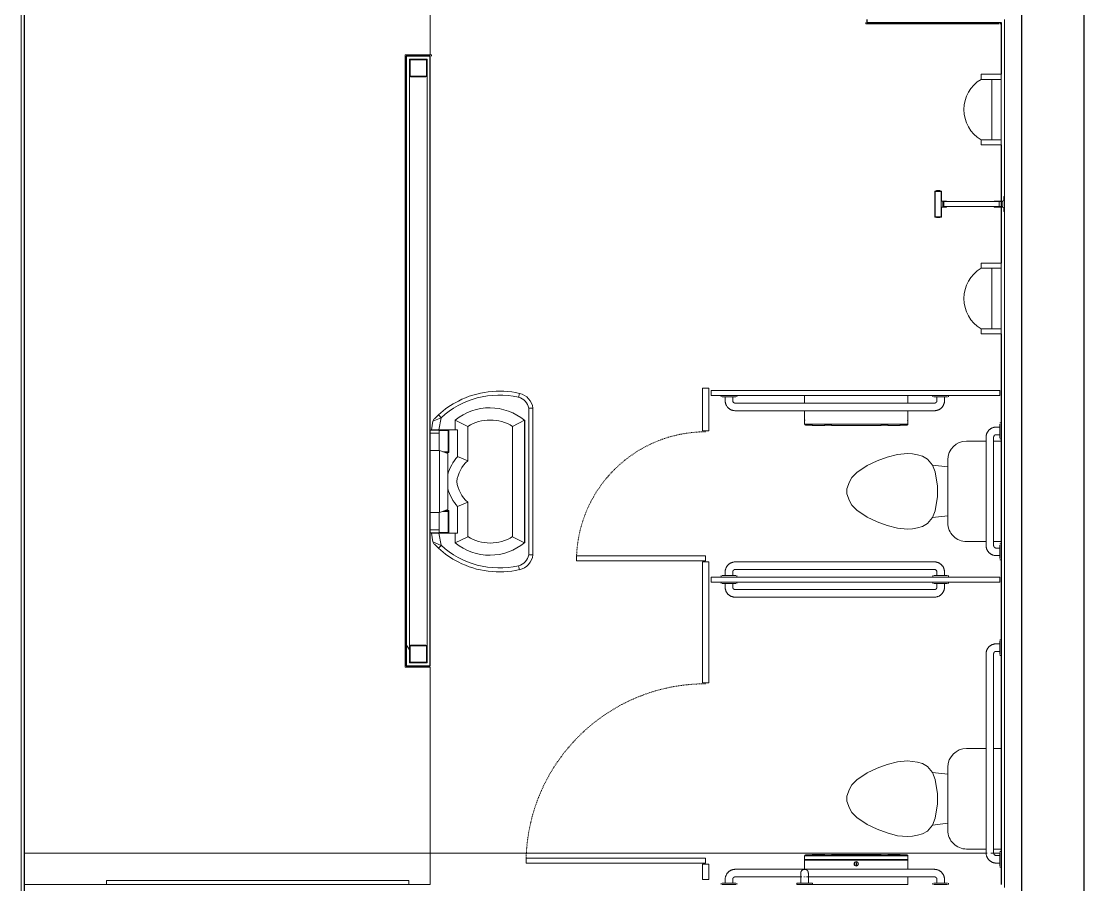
# Model space of a CAD drawing. Header units: inches. Extents: x 20008 to 27263, y -26025 to -19005.
# Drawn here: x 25307.1 to 25517.9, y -22691.4 to -22520 of the extents above; entities that cross this region are included whole.
import ezdxf

# ---------------------------------------------------------------- set-up
doc = ezdxf.new("R2010")
doc.units = ezdxf.units.IN
doc.header["$MEASUREMENT"] = 0
doc.linetypes.add('Dash', pattern=[0.25, 0.125, -0.125])
doc.linetypes.add('Dash_2_', pattern=[0.25, 0.125, -0.125])
for name, color, linetype, lineweight in [('A-FLOR', 192, 'Continuous', 9), ('A-WALL', 113, 'Continuous', 9), ('A-WALL-PATT', 111, 'Continuous', 25), ('I-WALL', 2, 'Continuous', 9), ('P-SANR-FIXT', 6, 'Continuous', 9), ('Q-SPCQ', 91, 'Continuous', 9), ('Q-SPCQ-HDLN', 91, 'Dash', 9), ('S-COLS', 52, 'Continuous', 9)]:
    doc.layers.add(name, color=color, linetype=linetype, lineweight=lineweight)

# ---------------------------------------------------------------- blocks, each defined once
blk = doc.blocks.new('Toilet-Domestic-3D - Toilet-Domestic-3D-11065-Site Plan - Phase 1')
at = {"layer": 'P-SANR-FIXT', "color": 7}
for p, q in [((-3.74, 10), (-2.74, 11)), ((-2.74, 11), (-1.87, 11.5)), ((-1.87, 11.5), (-0.5, 12)), ((-0.5, 12), (0.5, 12)), ((0.5, 12), (1.87, 11.5)), ((1.87, 11.5), (2.74, 11)), ((2.74, 11), (3.74, 10)), ((-5.13, 8), (-3.74, 10)), ((3.74, 10), (5.13, 8)), ((-6.06, 6), (-5.13, 8)), ((5.13, 8), (6.06, 6)), ((-6.79, 4), (-6.06, 6)), ((6.06, 6), (6.79, 4)), ((-7.33, 1.99), (-6.79, 4)), ((6.79, 4), (7.33, 1.99)), ((-7.5, 0), (-7.33, 1.99)), ((7.33, 1.99), (7.5, 0)), ((-7.41, -1), (-7.5, 0)), ((-7.24, -2), (-7.41, -1)), ((-6.97, -3), (-7.24, -2)), ((7.24, -2), (6.97, -3)), ((7.41, -1), (7.24, -2)), ((7.5, 0), (7.41, -1)), ((-6.4, -4), (-6.97, -3)), ((-5.21, -5), (-6.4, -4)), ((6.4, -4), (5.21, -5)), ((6.97, -3), (6.4, -4)), ((-3.84, -5.5), (-5.21, -5)), ((-4.86, -8.02), (-5.21, -5)), ((-1, -6), (-3.84, -5.5)), ((1, -6), (-1, -6)), ((3.84, -5.5), (1, -6)), ((5.21, -5), (3.84, -5.5)), ((4.86, -8.02), (5.21, -5)), ((6.25, -8.02), (-6.25, -8.02)), ((-9.98, -11.75), (-9.98, -15.6)), ((9.98, -15.63), (9.98, -11.75)), ((-9.98, -17.1), (-9.98, -18.6)), ((9.98, -18.6), (9.98, -17.08))]:
    blk.add_line(p, q, dxfattribs=at)
for centre, start, end in [((-6.25, -11.75), 90, 180), ((6.25, -11.75), 0, 90)]:
    blk.add_arc(centre, 3.73, start, end, dxfattribs=at)
blk = doc.blocks.new('Toilet-Domestic-3D - Toilet-Domestic-3D-V39-Site Plan - Phase 1')
at = {"layer": 'P-SANR-FIXT', "color": 7}
for p, q in [((-3.74, 10), (-2.74, 11)), ((-2.74, 11), (-1.87, 11.5)), ((-1.87, 11.5), (-0.5, 12)), ((-0.5, 12), (0.5, 12)), ((0.5, 12), (1.87, 11.5)), ((1.87, 11.5), (2.74, 11)), ((2.74, 11), (3.74, 10)), ((-5.13, 8), (-3.74, 10)), ((3.74, 10), (5.13, 8)), ((-6.06, 6), (-5.13, 8)), ((5.13, 8), (6.06, 6)), ((-6.79, 4), (-6.06, 6)), ((6.06, 6), (6.79, 4)), ((-7.33, 1.99), (-6.79, 4)), ((6.79, 4), (7.33, 1.99)), ((-7.5, 0), (-7.33, 1.99)), ((7.33, 1.99), (7.5, 0)), ((-7.41, -1), (-7.5, 0)), ((-7.24, -2), (-7.41, -1)), ((-6.97, -3), (-7.24, -2)), ((7.24, -2), (6.97, -3)), ((7.41, -1), (7.24, -2)), ((7.5, 0), (7.41, -1)), ((-6.4, -4), (-6.97, -3)), ((-5.21, -5), (-6.4, -4)), ((6.4, -4), (5.21, -5)), ((6.97, -3), (6.4, -4)), ((-3.84, -5.5), (-5.21, -5)), ((-4.86, -8.02), (-5.21, -5)), ((-1, -6), (-3.84, -5.5)), ((1, -6), (-1, -6)), ((3.84, -5.5), (1, -6)), ((5.21, -5), (3.84, -5.5)), ((4.86, -8.02), (5.21, -5)), ((6.25, -8.02), (-6.25, -8.02)), ((-9.98, -11.75), (-9.98, -15.6)), ((9.98, -15.6), (9.98, -11.75)), ((-9.98, -17.1), (-9.98, -18.6)), ((9.98, -18.6), (9.98, -17.1))]:
    blk.add_line(p, q, dxfattribs=at)
for centre, start, end in [((-6.25, -11.75), 90, 180), ((6.25, -11.75), 0, 90)]:
    blk.add_arc(centre, 3.73, start, end, dxfattribs=at)
blk = doc.blocks.new('Urinal-Wall-3D - Urinal-Wall-3D-23375-Site Plan - Phase 1')
at = {"layer": 'P-SANR-FIXT', "color": 7}
for p, q in [((-11.29, 2.06), (-11.29, 6.06)), ((-11.29, 6.06), (-10.29, 6.06)), ((-10.29, 6.06), (-10.29, 2.06)), ((2.73, 6.06), (1.71, 6.06)), ((1.71, 6.06), (1.71, 2.06)), ((2.73, 2.06), (2.73, 6.06)), ((1.71, 3.91), (-10.29, 3.91)), ((-10.29, 3.91), (-10.29, 2.06)), ((1.71, 2.06), (1.71, 3.91)), ((-10.29, 2.06), (-11.29, 2.06)), ((-10.29, 2.06), (1.71, 2.06)), ((1.71, 2.06), (2.73, 2.06))]:
    blk.add_line(p, q, dxfattribs=at)
blk.add_arc((-4.29, 2.46), 7, 31.0027, 148.9973, dxfattribs=at)
blk = doc.blocks.new('817_Grab_Bars - 8170-001420-25752-Site Plan - Phase 1')
at = {"layer": 'Q-SPCQ', "color": 7}
for p, q in [((25488.27, -22688.3), (25448.77, -22688.3)), ((25445.95, -22691.02), (25445.95, -22691.3)), ((25446.16, -22691.02), (25447.52, -22691.02)), ((25447.52, -22691.3), (25446.16, -22691.3)), ((25446.77, -22690.3), (25446.77, -22691.02)), ((25447.52, -22691.02), (25448.87, -22691.02)), ((25448.87, -22691.3), (25447.52, -22691.3)), ((25448.27, -22691.02), (25448.27, -22690.3)), ((25448.77, -22689.8), (25461.97, -22689.8)), ((25449.08, -22691.3), (25449.08, -22691.02)), ((25462.34, -22689.8), (25462.52, -22689.8)), ((25462.75, -22689.8), (25462.92, -22689.8)), ((25463.06, -22689.8), (25488.27, -22689.8)), ((25487.95, -22691.02), (25487.95, -22691.3)), ((25488.16, -22691.02), (25489.52, -22691.02)), ((25489.52, -22691.3), (25488.16, -22691.3)), ((25488.77, -22690.3), (25488.77, -22691.02)), ((25489.52, -22691.02), (25490.87, -22691.02)), ((25490.87, -22691.3), (25489.52, -22691.3)), ((25490.27, -22691.02), (25490.27, -22690.3)), ((25491.08, -22691.3), (25491.08, -22691.02))]:
    blk.add_line(p, q, dxfattribs=at)
at = {"layer": 'Q-SPCQ', "color": 7, "flags": 128}
for points in [[(25448.77, -22688.3), (25448.69, -22688.3), (25448.61, -22688.31), (25448.53, -22688.32), (25448.45, -22688.33), (25448.37, -22688.34), (25448.29, -22688.36), (25448.21, -22688.38), (25448.14, -22688.4), (25448.06, -22688.43), (25447.99, -22688.46), (25447.91, -22688.49), (25447.84, -22688.53), (25447.77, -22688.57), (25447.7, -22688.61), (25447.64, -22688.65), (25447.57, -22688.7), (25447.51, -22688.75), (25447.45, -22688.8), (25447.39, -22688.85), (25447.33, -22688.91), (25447.28, -22688.97), (25447.22, -22689.03), (25447.17, -22689.09), (25447.13, -22689.16), (25447.08, -22689.22), (25447.04, -22689.29), (25447, -22689.36), (25446.97, -22689.43), (25446.93, -22689.5), (25446.9, -22689.58), (25446.87, -22689.65), (25446.85, -22689.73), (25446.83, -22689.81), (25446.81, -22689.88), (25446.79, -22689.96), (25446.78, -22690.04), (25446.77, -22690.12), (25446.77, -22690.2), (25446.77, -22690.28), (25446.77, -22690.3)], [(25490.27, -22690.3), (25490.26, -22690.22), (25490.26, -22690.14), (25490.25, -22690.06), (25490.24, -22689.98), (25490.23, -22689.91), (25490.21, -22689.83), (25490.19, -22689.75), (25490.16, -22689.67), (25490.14, -22689.6), (25490.11, -22689.52), (25490.07, -22689.45), (25490.04, -22689.38), (25490, -22689.31), (25489.96, -22689.24), (25489.92, -22689.17), (25489.87, -22689.11), (25489.82, -22689.05), (25489.77, -22688.98), (25489.71, -22688.92), (25489.66, -22688.87), (25489.6, -22688.81), (25489.54, -22688.76), (25489.48, -22688.71), (25489.41, -22688.66), (25489.35, -22688.62), (25489.28, -22688.58), (25489.21, -22688.54), (25489.14, -22688.5), (25489.06, -22688.47), (25488.99, -22688.44), (25488.91, -22688.41), (25488.84, -22688.39), (25488.76, -22688.37), (25488.68, -22688.35), (25488.61, -22688.33), (25488.53, -22688.32), (25488.45, -22688.31), (25488.37, -22688.31), (25488.29, -22688.3), (25488.27, -22688.3)], [(25448.27, -22690.3), (25448.27, -22690.28), (25448.27, -22690.26), (25448.27, -22690.24), (25448.27, -22690.22), (25448.28, -22690.2), (25448.28, -22690.18), (25448.28, -22690.16), (25448.29, -22690.15), (25448.3, -22690.13), (25448.3, -22690.11), (25448.31, -22690.09), (25448.32, -22690.07), (25448.33, -22690.05), (25448.34, -22690.04), (25448.35, -22690.02), (25448.36, -22690), (25448.38, -22689.99), (25448.39, -22689.97), (25448.4, -22689.96), (25448.42, -22689.94), (25448.43, -22689.93), (25448.45, -22689.92), (25448.46, -22689.91), (25448.48, -22689.89), (25448.5, -22689.88), (25448.51, -22689.87), (25448.53, -22689.86), (25448.55, -22689.85), (25448.57, -22689.84), (25448.58, -22689.84), (25448.6, -22689.83), (25448.62, -22689.82), (25448.64, -22689.82), (25448.66, -22689.81), (25448.68, -22689.81), (25448.7, -22689.81), (25448.72, -22689.8), (25448.74, -22689.8), (25448.76, -22689.8), (25448.77, -22689.8)], [(25488.27, -22689.8), (25488.29, -22689.8), (25488.31, -22689.8), (25488.33, -22689.81), (25488.34, -22689.81), (25488.36, -22689.81), (25488.38, -22689.82), (25488.4, -22689.82), (25488.42, -22689.83), (25488.44, -22689.83), (25488.46, -22689.84), (25488.48, -22689.85), (25488.5, -22689.86), (25488.51, -22689.87), (25488.53, -22689.88), (25488.55, -22689.89), (25488.56, -22689.9), (25488.58, -22689.91), (25488.59, -22689.93), (25488.61, -22689.94), (25488.62, -22689.95), (25488.64, -22689.97), (25488.65, -22689.98), (25488.66, -22690), (25488.67, -22690.02), (25488.69, -22690.03), (25488.7, -22690.05), (25488.71, -22690.07), (25488.72, -22690.08), (25488.72, -22690.1), (25488.73, -22690.12), (25488.74, -22690.14), (25488.74, -22690.16), (25488.75, -22690.18), (25488.75, -22690.2), (25488.76, -22690.22), (25488.76, -22690.24), (25488.76, -22690.26), (25488.76, -22690.28), (25488.77, -22690.3), (25488.77, -22690.3)]]:
    blk.add_lwpolyline(points, dxfattribs=at)
blk = doc.blocks.new('Dispenser-Toilet_Tissue-Frost_Products_LTD_-Jumbo-169 - Steel-Brushed-Stainless_Steel-39538-Site Plan - Phase 1')
at = {"layer": 'Q-SPCQ', "color": 10, "lineweight": 13}
for p, q in [((25483.01, -22685.6), (25462.52, -22685.6)), ((25462.52, -22685.6), (25462.52, -22686.37)), ((25462.52, -22686.37), (25462.58, -22686.37)), ((25462.52, -22686.46), (25483.01, -22686.46)), ((25462.52, -22686.46), (25462.52, -22688.33)), ((25462.58, -22686.37), (25482.96, -22686.37)), ((25462.58, -22686.37), (25462.58, -22686.4)), ((25482.96, -22686.4), (25462.58, -22686.4)), ((25464.03, -22685.44), (25462.68, -22685.44)), ((25481.5, -22685.44), (25464.03, -22685.44)), ((25466.36, -22685.34), (25464.19, -22685.34)), ((25467.83, -22685.44), (25466.52, -22685.44)), ((25477.52, -22685.34), (25468.01, -22685.34)), ((25472.81, -22687.06), (25472.73, -22687.06)), ((25472.73, -22687.06), (25472.73, -22687.4)), ((25472.81, -22687.4), (25472.81, -22687.06)), ((25479.01, -22685.44), (25477.7, -22685.44)), ((25481.34, -22685.34), (25479.17, -22685.34)), ((25482.86, -22685.44), (25481.5, -22685.44)), ((25482.96, -22686.4), (25482.96, -22686.37)), ((25482.96, -22686.37), (25483.01, -22686.37)), ((25483.01, -22686.37), (25483.01, -22685.6)), ((25483.01, -22688.33), (25483.01, -22686.46)), ((25472.73, -22687.4), (25472.81, -22687.4)), ((25463.87, -22691.3), (25483.01, -22691.3)), ((25483.01, -22691.3), (25483.01, -22689.77))]:
    blk.add_line(p, q, dxfattribs=at)
for radius in [0.438, 0.358]:
    blk.add_circle((25472.77, -22687.22), radius, dxfattribs=at)
for centre, radius, start, end in [((25462.68, -22685.6), 0.16, 90, 180), ((25462.58, -22686.46), 0.06, 90, 180), ((25464.19, -22685.52), 0.18, 90, 153.6122), ((25465.74, -22685.46), 0.118, 100.8116, 172.3569), ((25465.74, -22685.49), 0.151, 19.6341, 87.321), ((25465.76, -22685.49), 0.151, 19.6341, 86.8331), ((25465.77, -22685.52), 0.18, 26.3878, 90), ((25466.34, -22685.46), 0.119, 100.0401, 171.5195), ((25466.34, -22685.49), 0.151, 19.6341, 87.321), ((25466.35, -22685.49), 0.151, 19.6341, 87.321), ((25466.36, -22685.52), 0.18, 26.3878, 90), ((25468.01, -22685.56), 0.22, 90, 146.9443), ((25477.52, -22685.56), 0.22, 33.0557, 90), ((25479.17, -22685.52), 0.18, 90, 153.6122), ((25479.18, -22685.49), 0.151, 92.679, 160.3659), ((25479.19, -22685.49), 0.151, 92.679, 160.3659), ((25479.19, -22685.46), 0.119, 8.4805, 79.9599), ((25479.76, -22685.52), 0.18, 90, 153.6084), ((25479.77, -22685.49), 0.151, 93.1667, 160.3726), ((25479.79, -22685.49), 0.151, 92.679, 160.3653), ((25479.79, -22685.46), 0.118, 7.6431, 79.1884), ((25481.34, -22685.52), 0.18, 26.3878, 90), ((25482.85, -22685.6), 0.16, 0, 89.0019), ((25482.95, -22686.46), 0.0601, 0, 87.3185)]:
    blk.add_arc(centre, radius, start, end, dxfattribs=at)
blk = doc.blocks.new('Partition-Floor_Braced_Urinal_Screen-Bradley_Corp-St__Stl - 11_ x 42_ Urinal Screen-283502-Site Plan - Phase 1')
at = {"layer": 'Q-SPCQ', "color": 7}
for p, q in [((1.5, 0), (-1.5, 0)), ((-1.5, 0), (-1.5, -0.1)), ((-1.5, -0.1), (-0.85, -0.1)), ((-0.6, -0.35), (-0.6, -2)), ((-0.6, -2), (-0.5, -2)), ((-0.5, -1), (-0.5, -0.27)), ((-0.5, -0.27), (0.5, -0.27)), ((-0.5, -12), (-0.5, -1)), ((0.5, -1), (-0.5, -1)), ((0.5, -0.27), (0.5, -1)), ((0.5, -1), (0.5, -12)), ((0.5, -2), (0.6, -2)), ((0.6, -2), (0.6, -0.35)), ((0.85, -0.1), (1.5, -0.1)), ((1.5, -0.1), (1.5, 0)), ((-0.58, -12.44), (-2.58, -12.44)), ((-2.5, -12.5), (2.5, -12.5)), ((-2.5, -13.75), (-2.5, -12.5)), ((-0.5, -11.5), (-0.6, -11.5)), ((-0.6, -11.5), (-0.6, -12.5)), ((-0.5, -12.23), (-0.5, -12)), ((-0.5, -12), (0.5, -12)), ((0.5, -12.23), (-0.5, -12.23)), ((0.6, -11.5), (0.5, -11.5)), ((0.5, -12), (0.5, -12.23)), ((2.58, -12.44), (0.58, -12.44)), ((0.6, -12.5), (0.6, -11.5)), ((2.5, -12.5), (2.5, -13.75)), ((-2.58, -13.81), (2.58, -13.81)), ((2.5, -13.75), (-2.5, -13.75))]:
    blk.add_line(p, q, dxfattribs=at)
for centre, radius, start, end in [((-0.85, -0.35), 0.25, 0, 90), ((0.85, -0.35), 0.25, 90, 180), ((-0.39, -13.13), 2.3, 162.6194, 197.3806), ((0.39, -13.13), 2.3, 342.6194, 17.3806)]:
    blk.add_arc(centre, radius, start, end, dxfattribs=at)
blk = doc.blocks.new('Partition-Floor_Braced-Bradley_Corp-St_Stl-ADA-N_Stalls - ADA _optional_ _ n Standard Stalls-320718-Site Plan - Phase 1')
at = {"layer": 'Q-SPCQ', "color": 7}
for p, q in [((11.69, 94.87), (12.69, 94.87)), ((11.69, 59.25), (11.69, 94.87)), ((12.69, 94.87), (12.69, 59.25)), ((71.69, 84.87), (72.69, 84.87)), ((71.69, 59.25), (71.69, 84.87)), ((72.69, 84.87), (72.69, 59.25)), ((8.5, 59.88), (11.5, 59.88)), ((8.5, 58.63), (8.5, 59.88)), ((11.5, 59.88), (11.5, 58.63)), ((12.69, 59.25), (11.69, 59.25)), ((47.5, 59.88), (71.5, 59.88)), ((47.5, 58.63), (47.5, 59.88)), ((71.5, 59.88), (71.5, 58.63)), ((72.69, 59.25), (71.69, 59.25)), ((97.5, 59.88), (106, 59.88)), ((97.5, 58.63), (97.5, 59.88)), ((106, 59.88), (106, 58.63)), ((11.5, 58.63), (8.5, 58.63)), ((71.5, 58.63), (47.5, 58.63)), ((67.5, 58.13), (68.5, 58.13)), ((67.5, 0.88), (67.5, 58.13)), ((68.5, 58.13), (68.5, 0.88)), ((106, 58.63), (97.5, 58.63)), ((104.5, 58.13), (105.5, 58.13)), ((104.5, 0.88), (104.5, 58.13)), ((105.5, 58.13), (105.5, 0.88)), ((68.5, 0.88), (67.5, 0.88)), ((105.5, 0.88), (104.5, 0.88))]:
    blk.add_line(p, q, dxfattribs=at)
at = {"layer": 'Q-SPCQ-HDLN', "color": 7, "linetype": 'Dash_2_'}
for centre, radius, end in [((11.69, 59.25), 35.62, 88.2092), ((71.69, 59.25), 25.62, 87.7958)]:
    blk.add_arc(centre, radius, 0, end, dxfattribs=at)
blk = doc.blocks.new('817_Grab_Bars - 8170-001420-V43-Site Plan - Phase 1')
at = {"layer": 'Q-SPCQ', "color": 7}
for p, q in [((25445.95, -22631.3), (25445.95, -22631.58)), ((25447.52, -22631.58), (25446.16, -22631.58)), ((25446.77, -22631.58), (25446.77, -22632.3)), ((25448.87, -22631.58), (25447.52, -22631.58)), ((25448.27, -22632.3), (25448.27, -22631.58)), ((25449.08, -22631.58), (25449.08, -22631.3)), ((25487.95, -22631.3), (25487.95, -22631.58)), ((25489.52, -22631.58), (25488.16, -22631.58)), ((25488.77, -22631.58), (25488.77, -22632.3)), ((25490.87, -22631.58), (25489.52, -22631.58)), ((25490.27, -22632.3), (25490.27, -22631.58)), ((25491.08, -22631.58), (25491.08, -22631.3)), ((25488.27, -22632.8), (25448.77, -22632.8)), ((25448.77, -22634.3), (25488.27, -22634.3))]:
    blk.add_line(p, q, dxfattribs=at)
at = {"layer": 'Q-SPCQ', "color": 7, "flags": 128}
for points in [[(25446.77, -22632.3), (25446.77, -22632.38), (25446.77, -22632.46), (25446.78, -22632.54), (25446.79, -22632.62), (25446.81, -22632.7), (25446.82, -22632.78), (25446.84, -22632.86), (25446.87, -22632.93), (25446.89, -22633.01), (25446.92, -22633.08), (25446.96, -22633.15), (25446.99, -22633.23), (25447.03, -22633.3), (25447.07, -22633.37), (25447.11, -22633.43), (25447.16, -22633.5), (25447.21, -22633.56), (25447.26, -22633.62), (25447.32, -22633.68), (25447.37, -22633.74), (25447.43, -22633.79), (25447.49, -22633.84), (25447.55, -22633.89), (25447.62, -22633.94), (25447.68, -22633.99), (25447.75, -22634.03), (25447.82, -22634.07), (25447.89, -22634.1), (25447.97, -22634.14), (25448.04, -22634.17), (25448.12, -22634.19), (25448.19, -22634.22), (25448.27, -22634.24), (25448.35, -22634.26), (25448.43, -22634.27), (25448.5, -22634.29), (25448.58, -22634.29), (25448.66, -22634.3), (25448.74, -22634.3), (25448.77, -22634.3)], [(25448.77, -22632.8), (25448.75, -22632.8), (25448.73, -22632.8), (25448.71, -22632.8), (25448.69, -22632.8), (25448.67, -22632.79), (25448.65, -22632.79), (25448.63, -22632.78), (25448.61, -22632.78), (25448.59, -22632.77), (25448.57, -22632.76), (25448.55, -22632.76), (25448.53, -22632.75), (25448.52, -22632.74), (25448.5, -22632.73), (25448.48, -22632.72), (25448.47, -22632.7), (25448.45, -22632.69), (25448.44, -22632.68), (25448.42, -22632.67), (25448.41, -22632.65), (25448.39, -22632.64), (25448.38, -22632.62), (25448.37, -22632.61), (25448.36, -22632.59), (25448.34, -22632.57), (25448.33, -22632.56), (25448.32, -22632.54), (25448.32, -22632.52), (25448.31, -22632.5), (25448.3, -22632.48), (25448.29, -22632.47), (25448.29, -22632.45), (25448.28, -22632.43), (25448.28, -22632.41), (25448.27, -22632.39), (25448.27, -22632.37), (25448.27, -22632.35), (25448.27, -22632.33), (25448.27, -22632.31), (25448.27, -22632.3)], [(25488.27, -22634.3), (25488.35, -22634.3), (25488.43, -22634.3), (25488.5, -22634.29), (25488.58, -22634.28), (25488.66, -22634.26), (25488.74, -22634.25), (25488.82, -22634.22), (25488.89, -22634.2), (25488.97, -22634.17), (25489.04, -22634.14), (25489.12, -22634.11), (25489.19, -22634.08), (25489.26, -22634.04), (25489.33, -22634), (25489.39, -22633.95), (25489.46, -22633.91), (25489.52, -22633.86), (25489.58, -22633.81), (25489.64, -22633.75), (25489.7, -22633.7), (25489.75, -22633.64), (25489.81, -22633.58), (25489.86, -22633.51), (25489.9, -22633.45), (25489.95, -22633.38), (25489.99, -22633.32), (25490.03, -22633.25), (25490.07, -22633.17), (25490.1, -22633.1), (25490.13, -22633.03), (25490.16, -22632.95), (25490.18, -22632.88), (25490.2, -22632.8), (25490.22, -22632.72), (25490.24, -22632.64), (25490.25, -22632.56), (25490.26, -22632.48), (25490.26, -22632.4), (25490.27, -22632.32), (25490.27, -22632.3)], [(25488.77, -22632.3), (25488.76, -22632.32), (25488.76, -22632.34), (25488.76, -22632.36), (25488.76, -22632.38), (25488.76, -22632.4), (25488.75, -22632.42), (25488.75, -22632.44), (25488.74, -22632.46), (25488.73, -22632.48), (25488.73, -22632.5), (25488.72, -22632.52), (25488.71, -22632.53), (25488.7, -22632.55), (25488.69, -22632.57), (25488.68, -22632.59), (25488.67, -22632.6), (25488.65, -22632.62), (25488.64, -22632.63), (25488.63, -22632.65), (25488.61, -22632.66), (25488.6, -22632.68), (25488.58, -22632.69), (25488.57, -22632.7), (25488.55, -22632.71), (25488.54, -22632.72), (25488.52, -22632.73), (25488.5, -22632.74), (25488.48, -22632.75), (25488.46, -22632.76), (25488.45, -22632.77), (25488.43, -22632.78), (25488.41, -22632.78), (25488.39, -22632.79), (25488.37, -22632.79), (25488.35, -22632.8), (25488.33, -22632.8), (25488.31, -22632.8), (25488.29, -22632.8), (25488.27, -22632.8), (25488.27, -22632.8)]]:
    blk.add_lwpolyline(points, dxfattribs=at)
blk = doc.blocks.new('Dispenser-Toilet_Tissue-Frost_Products_LTD_-Jumbo-169 - Steel-Brushed-Stainless_Steel-V46-Site Plan - Phase 1')
at = {"layer": 'Q-SPCQ', "color": 10, "lineweight": 13}
for p, q in [((25462.52, -22595.83), (25462.52, -22594.3)), ((25483.01, -22594.3), (25483.01, -22595.83)), ((25462.52, -22599.14), (25462.52, -22597.28)), ((25483.01, -22597.27), (25483.01, -22599.14)), ((25462.52, -22600), (25462.52, -22599.23)), ((25462.52, -22599.23), (25462.58, -22599.23)), ((25483.01, -22600), (25462.52, -22600)), ((25462.58, -22599.23), (25462.58, -22599.2)), ((25464.03, -22600.16), (25462.68, -22600.16)), ((25466.36, -22600.26), (25464.19, -22600.26)), ((25467.83, -22600.16), (25466.52, -22600.16)), ((25477.52, -22600.26), (25468.01, -22600.26)), ((25479.01, -22600.16), (25477.7, -22600.16)), ((25481.34, -22600.26), (25479.17, -22600.26)), ((25482.86, -22600.16), (25481.5, -22600.16)), ((25482.96, -22599.2), (25482.96, -22599.23)), ((25482.96, -22599.23), (25483.01, -22599.23)), ((25483.01, -22599.23), (25483.01, -22600))]:
    blk.add_line(p, q, dxfattribs=at)
for centre, radius, start, end in [((25462.58, -22599.14), 0.06, 180, 270), ((25462.68, -22600), 0.16, 180, 270), ((25464.19, -22600.08), 0.18, 206.3878, 270), ((25466.36, -22600.08), 0.18, 270, 333.6122), ((25468.01, -22600.04), 0.22, 213.0557, 270), ((25477.52, -22600.04), 0.22, 270, 326.9443), ((25479.17, -22600.08), 0.18, 206.3878, 270), ((25481.34, -22600.08), 0.18, 270, 333.6122), ((25482.85, -22600), 0.16, 270.9981, 0), ((25482.95, -22599.14), 0.0601, 272.6815, 0)]:
    blk.add_arc(centre, radius, start, end, dxfattribs=at)
blk = doc.blocks.new('817_Grab_Bars - 8170-001420-V44-Site Plan - Phase 1')
at = {"layer": 'Q-SPCQ', "color": 7}
for p, q in [((25534.45, -22557.3), (25534.45, -22557.58)), ((25536.02, -22557.58), (25534.66, -22557.58)), ((25535.27, -22557.58), (25535.27, -22558.3)), ((25537.37, -22557.58), (25536.02, -22557.58)), ((25536.77, -22558.3), (25536.77, -22557.58)), ((25537.58, -22557.58), (25537.58, -22557.3)), ((25576.45, -22557.3), (25576.45, -22557.58)), ((25578.02, -22557.58), (25576.66, -22557.58)), ((25577.27, -22557.58), (25577.27, -22558.3)), ((25579.37, -22557.58), (25578.02, -22557.58)), ((25578.77, -22558.3), (25578.77, -22557.58)), ((25579.58, -22557.58), (25579.58, -22557.3)), ((25576.77, -22558.8), (25537.27, -22558.8)), ((25537.27, -22560.3), (25576.77, -22560.3))]:
    blk.add_line(p, q, dxfattribs=at)
at = {"layer": 'Q-SPCQ', "color": 7, "flags": 128}
for points in [[(25535.27, -22558.3), (25535.27, -22558.38), (25535.27, -22558.46), (25535.28, -22558.54), (25535.29, -22558.62), (25535.31, -22558.7), (25535.32, -22558.78), (25535.34, -22558.86), (25535.37, -22558.93), (25535.39, -22559.01), (25535.42, -22559.08), (25535.46, -22559.15), (25535.49, -22559.23), (25535.53, -22559.3), (25535.57, -22559.37), (25535.61, -22559.43), (25535.66, -22559.5), (25535.71, -22559.56), (25535.76, -22559.62), (25535.82, -22559.68), (25535.87, -22559.74), (25535.93, -22559.79), (25535.99, -22559.84), (25536.05, -22559.89), (25536.12, -22559.94), (25536.18, -22559.99), (25536.25, -22560.03), (25536.32, -22560.07), (25536.39, -22560.1), (25536.47, -22560.14), (25536.54, -22560.17), (25536.62, -22560.19), (25536.69, -22560.22), (25536.77, -22560.24), (25536.85, -22560.26), (25536.93, -22560.27), (25537, -22560.29), (25537.08, -22560.29), (25537.16, -22560.3), (25537.24, -22560.3), (25537.27, -22560.3)], [(25537.27, -22558.8), (25537.25, -22558.8), (25537.23, -22558.8), (25537.21, -22558.8), (25537.19, -22558.8), (25537.17, -22558.79), (25537.15, -22558.79), (25537.13, -22558.78), (25537.11, -22558.78), (25537.09, -22558.77), (25537.07, -22558.76), (25537.05, -22558.76), (25537.03, -22558.75), (25537.02, -22558.74), (25537, -22558.73), (25536.98, -22558.72), (25536.97, -22558.7), (25536.95, -22558.69), (25536.94, -22558.68), (25536.92, -22558.67), (25536.91, -22558.65), (25536.89, -22558.64), (25536.88, -22558.62), (25536.87, -22558.61), (25536.86, -22558.59), (25536.84, -22558.57), (25536.83, -22558.56), (25536.82, -22558.54), (25536.82, -22558.52), (25536.81, -22558.5), (25536.8, -22558.48), (25536.79, -22558.47), (25536.79, -22558.45), (25536.78, -22558.43), (25536.78, -22558.41), (25536.77, -22558.39), (25536.77, -22558.37), (25536.77, -22558.35), (25536.77, -22558.33), (25536.77, -22558.31), (25536.77, -22558.3)], [(25576.77, -22560.3), (25576.85, -22560.3), (25576.93, -22560.3), (25577, -22560.29), (25577.08, -22560.28), (25577.16, -22560.26), (25577.24, -22560.25), (25577.32, -22560.22), (25577.39, -22560.2), (25577.47, -22560.17), (25577.54, -22560.14), (25577.62, -22560.11), (25577.69, -22560.08), (25577.76, -22560.04), (25577.83, -22560), (25577.89, -22559.95), (25577.96, -22559.91), (25578.02, -22559.86), (25578.08, -22559.81), (25578.14, -22559.75), (25578.2, -22559.7), (25578.25, -22559.64), (25578.31, -22559.58), (25578.36, -22559.51), (25578.4, -22559.45), (25578.45, -22559.38), (25578.49, -22559.32), (25578.53, -22559.25), (25578.57, -22559.17), (25578.6, -22559.1), (25578.63, -22559.03), (25578.66, -22558.95), (25578.68, -22558.88), (25578.7, -22558.8), (25578.72, -22558.72), (25578.74, -22558.64), (25578.75, -22558.56), (25578.76, -22558.48), (25578.76, -22558.4), (25578.77, -22558.32), (25578.77, -22558.3)], [(25577.27, -22558.3), (25577.26, -22558.32), (25577.26, -22558.34), (25577.26, -22558.36), (25577.26, -22558.38), (25577.26, -22558.4), (25577.25, -22558.42), (25577.25, -22558.44), (25577.24, -22558.46), (25577.23, -22558.48), (25577.23, -22558.5), (25577.22, -22558.52), (25577.21, -22558.53), (25577.2, -22558.55), (25577.19, -22558.57), (25577.18, -22558.59), (25577.17, -22558.6), (25577.15, -22558.62), (25577.14, -22558.63), (25577.13, -22558.65), (25577.11, -22558.66), (25577.1, -22558.68), (25577.08, -22558.69), (25577.07, -22558.7), (25577.05, -22558.71), (25577.04, -22558.72), (25577.02, -22558.73), (25577, -22558.74), (25576.98, -22558.75), (25576.96, -22558.76), (25576.95, -22558.77), (25576.93, -22558.78), (25576.91, -22558.78), (25576.89, -22558.79), (25576.87, -22558.79), (25576.85, -22558.8), (25576.83, -22558.8), (25576.81, -22558.8), (25576.79, -22558.8), (25576.77, -22558.8), (25576.77, -22558.8)]]:
    blk.add_lwpolyline(points, dxfattribs=at)
blk = doc.blocks.new('817_Grab_Bars - 8170-001240-25748-Site Plan - Phase 1')
at = {"layer": 'Q-SPCQ', "color": 7}
for p, q in [((25395.61, -22755.55), (25394.89, -22755.55)), ((25395.89, -22754.73), (25395.61, -22754.73)), ((25395.61, -22756.3), (25395.61, -22754.94)), ((25395.61, -22757.65), (25395.61, -22756.3)), ((25392.89, -22757.55), (25392.89, -22779.05)), ((25394.39, -22779.05), (25394.39, -22757.55)), ((25394.89, -22757.05), (25395.61, -22757.05)), ((25395.61, -22757.86), (25395.89, -22757.86)), ((25395.61, -22779.55), (25394.89, -22779.55)), ((25395.89, -22778.73), (25395.61, -22778.73)), ((25395.61, -22780.3), (25395.61, -22778.94)), ((25394.89, -22781.05), (25395.61, -22781.05)), ((25395.61, -22781.65), (25395.61, -22780.3)), ((25395.61, -22781.86), (25395.89, -22781.86))]:
    blk.add_line(p, q, dxfattribs=at)
at = {"layer": 'Q-SPCQ', "color": 7, "flags": 128}
for points in [[(25394.89, -22755.55), (25394.81, -22755.55), (25394.73, -22755.55), (25394.65, -22755.56), (25394.57, -22755.57), (25394.49, -22755.59), (25394.41, -22755.6), (25394.34, -22755.62), (25394.26, -22755.65), (25394.19, -22755.68), (25394.11, -22755.7), (25394.04, -22755.74), (25393.97, -22755.77), (25393.9, -22755.81), (25393.83, -22755.85), (25393.76, -22755.9), (25393.7, -22755.94), (25393.63, -22755.99), (25393.57, -22756.04), (25393.51, -22756.1), (25393.46, -22756.15), (25393.4, -22756.21), (25393.35, -22756.27), (25393.3, -22756.34), (25393.25, -22756.4), (25393.21, -22756.47), (25393.17, -22756.53), (25393.13, -22756.6), (25393.09, -22756.68), (25393.06, -22756.75), (25393.03, -22756.82), (25393, -22756.9), (25392.97, -22756.97), (25392.95, -22757.05), (25392.93, -22757.13), (25392.92, -22757.21), (25392.91, -22757.29), (25392.9, -22757.37), (25392.89, -22757.45), (25392.89, -22757.53), (25392.89, -22757.55)], [(25394.39, -22757.55), (25394.39, -22757.53), (25394.39, -22757.51), (25394.39, -22757.49), (25394.4, -22757.47), (25394.4, -22757.45), (25394.4, -22757.43), (25394.41, -22757.41), (25394.42, -22757.39), (25394.42, -22757.37), (25394.43, -22757.35), (25394.44, -22757.33), (25394.45, -22757.32), (25394.46, -22757.3), (25394.47, -22757.28), (25394.48, -22757.26), (25394.49, -22757.25), (25394.5, -22757.23), (25394.51, -22757.22), (25394.53, -22757.2), (25394.54, -22757.19), (25394.56, -22757.17), (25394.57, -22757.16), (25394.59, -22757.15), (25394.6, -22757.14), (25394.62, -22757.13), (25394.64, -22757.12), (25394.65, -22757.11), (25394.67, -22757.1), (25394.69, -22757.09), (25394.71, -22757.08), (25394.73, -22757.07), (25394.75, -22757.07), (25394.77, -22757.06), (25394.79, -22757.06), (25394.81, -22757.05), (25394.83, -22757.05), (25394.84, -22757.05), (25394.86, -22757.05), (25394.88, -22757.05), (25394.89, -22757.05)], [(25392.89, -22779.05), (25392.89, -22779.13), (25392.9, -22779.21), (25392.9, -22779.29), (25392.92, -22779.37), (25392.93, -22779.44), (25392.95, -22779.52), (25392.97, -22779.6), (25392.99, -22779.68), (25393.02, -22779.75), (25393.05, -22779.83), (25393.08, -22779.9), (25393.12, -22779.97), (25393.15, -22780.04), (25393.2, -22780.11), (25393.24, -22780.18), (25393.29, -22780.24), (25393.34, -22780.3), (25393.39, -22780.37), (25393.44, -22780.42), (25393.5, -22780.48), (25393.56, -22780.54), (25393.62, -22780.59), (25393.68, -22780.64), (25393.74, -22780.69), (25393.81, -22780.73), (25393.88, -22780.77), (25393.95, -22780.81), (25394.02, -22780.85), (25394.09, -22780.88), (25394.17, -22780.91), (25394.24, -22780.94), (25394.32, -22780.96), (25394.39, -22780.98), (25394.47, -22781), (25394.55, -22781.02), (25394.63, -22781.03), (25394.71, -22781.04), (25394.79, -22781.04), (25394.87, -22781.05), (25394.89, -22781.05)], [(25394.89, -22779.55), (25394.87, -22779.55), (25394.85, -22779.55), (25394.83, -22779.54), (25394.81, -22779.54), (25394.79, -22779.54), (25394.77, -22779.53), (25394.75, -22779.53), (25394.73, -22779.52), (25394.71, -22779.51), (25394.7, -22779.51), (25394.68, -22779.5), (25394.66, -22779.49), (25394.64, -22779.48), (25394.62, -22779.47), (25394.61, -22779.46), (25394.59, -22779.45), (25394.58, -22779.44), (25394.56, -22779.42), (25394.55, -22779.41), (25394.53, -22779.4), (25394.52, -22779.38), (25394.5, -22779.37), (25394.49, -22779.35), (25394.48, -22779.33), (25394.47, -22779.32), (25394.46, -22779.3), (25394.45, -22779.28), (25394.44, -22779.26), (25394.43, -22779.25), (25394.42, -22779.23), (25394.42, -22779.21), (25394.41, -22779.19), (25394.41, -22779.17), (25394.4, -22779.15), (25394.4, -22779.13), (25394.39, -22779.11), (25394.39, -22779.09), (25394.39, -22779.07), (25394.39, -22779.05), (25394.39, -22779.05)]]:
    blk.add_lwpolyline(points, dxfattribs=at)
blk = doc.blocks.new('817_Grab_Bars - 8170-001180-25756-Site Plan - Phase 1')
at = {"layer": 'Q-SPCQ', "color": 7}
for p, q in [((25460.95, -22691.02), (25460.95, -22691.3)), ((25460.95, -22691.02), (25460.95, -22691.3)), ((25460.95, -22691.02), (25464.08, -22691.02)), ((25461.16, -22691.02), (25460.95, -22691.02)), ((25460.95, -22691.02), (25461.16, -22691.02)), ((25461.16, -22691.02), (25460.95, -22691.02)), ((25464.08, -22691.3), (25460.95, -22691.3)), ((25460.95, -22691.3), (25461.16, -22691.3)), ((25461.16, -22691.3), (25460.95, -22691.3)), ((25460.95, -22691.3), (25461.16, -22691.3)), ((25461.77, -22690.3), (25461.77, -22691.02)), ((25461.77, -22690.3), (25461.77, -22691.02)), ((25463.27, -22691.02), (25463.27, -22690.3)), ((25463.27, -22691.02), (25463.27, -22690.3)), ((25464.08, -22691.02), (25463.87, -22691.02)), ((25463.87, -22691.02), (25464.08, -22691.02)), ((25464.08, -22691.02), (25463.87, -22691.02)), ((25463.87, -22691.3), (25464.08, -22691.3)), ((25464.08, -22691.3), (25463.87, -22691.3)), ((25463.87, -22691.3), (25464.08, -22691.3)), ((25464.08, -22691.3), (25464.08, -22691.02)), ((25464.08, -22691.3), (25464.08, -22691.02))]:
    blk.add_line(p, q, dxfattribs=at)
at = {"layer": 'Q-SPCQ', "color": 7, "flags": 128}
for points in [[(25461.77, -22689.05), (25461.77, -22689.02), (25461.77, -22688.99), (25461.77, -22688.96), (25461.77, -22688.93), (25461.78, -22688.9), (25461.79, -22688.87), (25461.79, -22688.85), (25461.8, -22688.82), (25461.81, -22688.79), (25461.82, -22688.76), (25461.84, -22688.73), (25461.85, -22688.71), (25461.86, -22688.68), (25461.88, -22688.65), (25461.9, -22688.63), (25461.91, -22688.6), (25461.93, -22688.58), (25461.95, -22688.56), (25461.97, -22688.54), (25461.99, -22688.51), (25462.01, -22688.49), (25462.04, -22688.47), (25462.06, -22688.46), (25462.09, -22688.44), (25462.11, -22688.42), (25462.14, -22688.41), (25462.16, -22688.39), (25462.19, -22688.38), (25462.22, -22688.37), (25462.24, -22688.35), (25462.27, -22688.34), (25462.3, -22688.33), (25462.33, -22688.33), (25462.36, -22688.32), (25462.39, -22688.31), (25462.42, -22688.31), (25462.45, -22688.31), (25462.48, -22688.3), (25462.51, -22688.3), (25462.52, -22688.3)], [(25461.77, -22689.05), (25461.77, -22689.05), (25461.77, -22689.06), (25461.77, -22689.06), (25461.77, -22689.07), (25461.77, -22689.08), (25461.77, -22689.09), (25461.77, -22689.1), (25461.77, -22689.12), (25461.77, -22689.13), (25461.77, -22689.15), (25461.77, -22689.17), (25461.77, -22689.19), (25461.77, -22689.22), (25461.77, -22689.24), (25461.77, -22689.27), (25461.77, -22689.3), (25461.77, -22689.33), (25461.77, -22689.36), (25461.77, -22689.4), (25461.77, -22689.43), (25461.77, -22689.47), (25461.77, -22689.51), (25461.77, -22689.55), (25461.77, -22689.59), (25461.77, -22689.63), (25461.77, -22689.67), (25461.77, -22689.71), (25461.77, -22689.76), (25461.77, -22689.8), (25461.77, -22689.85), (25461.77, -22689.9), (25461.77, -22689.94), (25461.77, -22689.99), (25461.77, -22690.04), (25461.77, -22690.09), (25461.77, -22690.14), (25461.77, -22690.19), (25461.77, -22690.24), (25461.77, -22690.29), (25461.77, -22690.3)], [(25461.77, -22690.3), (25461.77, -22690.25), (25461.77, -22690.2), (25461.77, -22690.15), (25461.77, -22690.1), (25461.77, -22690.05), (25461.77, -22690.01), (25461.77, -22689.96), (25461.77, -22689.91), (25461.77, -22689.86), (25461.77, -22689.82), (25461.77, -22689.77), (25461.77, -22689.73), (25461.77, -22689.68), (25461.77, -22689.64), (25461.77, -22689.6), (25461.77, -22689.56), (25461.77, -22689.52), (25461.77, -22689.48), (25461.77, -22689.44), (25461.77, -22689.41), (25461.77, -22689.37), (25461.77, -22689.34), (25461.77, -22689.31), (25461.77, -22689.28), (25461.77, -22689.25), (25461.77, -22689.22), (25461.77, -22689.2), (25461.77, -22689.18), (25461.77, -22689.16), (25461.77, -22689.14), (25461.77, -22689.12), (25461.77, -22689.11), (25461.77, -22689.09), (25461.77, -22689.08), (25461.77, -22689.07), (25461.77, -22689.06), (25461.77, -22689.06), (25461.77, -22689.05), (25461.77, -22689.05)], [(25462.52, -22688.3), (25462.55, -22688.3), (25462.58, -22688.31), (25462.61, -22688.31), (25462.63, -22688.31), (25462.66, -22688.32), (25462.69, -22688.32), (25462.72, -22688.33), (25462.75, -22688.34), (25462.78, -22688.35), (25462.81, -22688.36), (25462.83, -22688.37), (25462.86, -22688.39), (25462.89, -22688.4), (25462.91, -22688.42), (25462.94, -22688.43), (25462.96, -22688.45), (25462.99, -22688.47), (25463.01, -22688.49), (25463.03, -22688.51), (25463.05, -22688.53), (25463.07, -22688.55), (25463.09, -22688.57), (25463.11, -22688.6), (25463.13, -22688.62), (25463.15, -22688.65), (25463.16, -22688.67), (25463.18, -22688.7), (25463.19, -22688.73), (25463.2, -22688.75), (25463.21, -22688.78), (25463.22, -22688.81), (25463.23, -22688.84), (25463.24, -22688.87), (25463.25, -22688.9), (25463.25, -22688.93), (25463.26, -22688.95), (25463.26, -22688.98), (25463.26, -22689.01), (25463.27, -22689.04), (25463.27, -22689.05)], [(25463.27, -22690.3), (25463.27, -22690.25), (25463.27, -22690.2), (25463.27, -22690.15), (25463.27, -22690.1), (25463.27, -22690.05), (25463.27, -22690.01), (25463.27, -22689.96), (25463.27, -22689.91), (25463.27, -22689.86), (25463.27, -22689.82), (25463.27, -22689.77), (25463.27, -22689.73), (25463.27, -22689.68), (25463.27, -22689.64), (25463.27, -22689.6), (25463.27, -22689.56), (25463.27, -22689.52), (25463.27, -22689.48), (25463.27, -22689.44), (25463.27, -22689.41), (25463.27, -22689.37), (25463.27, -22689.34), (25463.27, -22689.31), (25463.27, -22689.28), (25463.27, -22689.25), (25463.27, -22689.22), (25463.27, -22689.2), (25463.27, -22689.18), (25463.27, -22689.16), (25463.27, -22689.14), (25463.27, -22689.12), (25463.27, -22689.11), (25463.27, -22689.09), (25463.27, -22689.08), (25463.27, -22689.07), (25463.27, -22689.06), (25463.27, -22689.06), (25463.27, -22689.05), (25463.27, -22689.05)], [(25463.27, -22689.05), (25463.27, -22689.05), (25463.27, -22689.06), (25463.27, -22689.06), (25463.27, -22689.07), (25463.27, -22689.08), (25463.27, -22689.09), (25463.27, -22689.1), (25463.27, -22689.12), (25463.27, -22689.13), (25463.27, -22689.15), (25463.27, -22689.17), (25463.27, -22689.19), (25463.27, -22689.22), (25463.27, -22689.24), (25463.27, -22689.27), (25463.27, -22689.3), (25463.27, -22689.33), (25463.27, -22689.36), (25463.27, -22689.4), (25463.27, -22689.43), (25463.27, -22689.47), (25463.27, -22689.51), (25463.27, -22689.55), (25463.27, -22689.59), (25463.27, -22689.63), (25463.27, -22689.67), (25463.27, -22689.71), (25463.27, -22689.76), (25463.27, -22689.8), (25463.27, -22689.85), (25463.27, -22689.9), (25463.27, -22689.94), (25463.27, -22689.99), (25463.27, -22690.04), (25463.27, -22690.09), (25463.27, -22690.14), (25463.27, -22690.19), (25463.27, -22690.24), (25463.27, -22690.29), (25463.27, -22690.3)]]:
    blk.add_lwpolyline(points, dxfattribs=at)
blk = doc.blocks.new('Bradley-Washroom_Accessories-Mirrors-780_Custom - Bradley-Washroom_Accessories-Mirrors-780_Custom-177612-Site Plan - Phase 1')
at = {"layer": 'Q-SPCQ', "color": 7}
for p, q in [((25324.02, -22690.55), (25384.02, -22690.55)), ((25324.02, -22690.55), (25324.02, -22691.3)), ((25384.02, -22691.3), (25324.02, -22691.3)), ((25384.02, -22691.3), (25384.02, -22690.55))]:
    blk.add_line(p, q, dxfattribs=at)
blk = doc.blocks.new('HSS-Hollow Structural Section-Column - HSS3-1_2X3-1_2X1_8-V69-Site Plan - Phase 1')
at = {"layer": 'S-COLS', "color": 50, "lineweight": 15}
for p, q in [((-1.75, 1.518), (-1.75, -1.518)), ((-1.634, -1.518), (-1.634, 1.518)), ((1.518, 1.75), (-1.518, 1.75)), ((-1.518, 1.634), (1.518, 1.634)), ((1.634, 1.518), (1.634, -1.518)), ((1.75, -1.518), (1.75, 1.518)), ((1.518, -1.634), (-1.518, -1.634)), ((-1.518, -1.75), (1.518, -1.75))]:
    blk.add_line(p, q, dxfattribs=at)
for centre, radius, start, end in [((-1.518, 1.518), 0.232, 90, 180), ((-1.518, 1.518), 0.116, 90, 180), ((1.518, 1.518), 0.232, 360, 90), ((1.518, 1.518), 0.116, 0, 90), ((-1.518, -1.518), 0.232, 180, 270), ((-1.518, -1.518), 0.116, 180, 270), ((1.518, -1.518), 0.232, 270, 360), ((1.518, -1.518), 0.116, 270, 360)]:
    blk.add_arc(centre, radius, start, end, dxfattribs=at)
blk = doc.blocks.new('HSS-Hollow Structural Section-Column - HSS3-1_2X3-1_2X1_8-V71-Site Plan - Phase 1')
at = {"layer": 'S-COLS', "color": 50, "lineweight": 15}
for p, q in [((-1.75, 1.518), (-1.75, -1.518)), ((-1.634, -1.518), (-1.634, 1.518)), ((1.518, 1.75), (-1.518, 1.75)), ((-1.518, 1.634), (1.518, 1.634)), ((1.634, 1.518), (1.634, -1.518)), ((1.75, -1.518), (1.75, 1.518)), ((1.518, -1.634), (-1.518, -1.634)), ((-1.518, -1.75), (1.518, -1.75))]:
    blk.add_line(p, q, dxfattribs=at)
for centre, radius, start, end in [((-1.518, 1.518), 0.232, 90, 180), ((-1.518, 1.518), 0.116, 90, 180), ((1.518, 1.518), 0.232, 360, 90), ((1.518, 1.518), 0.116, 0, 90), ((-1.518, -1.518), 0.232, 180, 270), ((-1.518, -1.518), 0.116, 180, 270), ((1.518, -1.518), 0.232, 270, 360), ((1.518, -1.518), 0.116, 270, 360)]:
    blk.add_arc(centre, radius, start, end, dxfattribs=at)
blk = doc.blocks.new('Change_Table-Flip_Down-Frost_Products_LTD_-1125 - Polyethylene-White-366105-Site Plan - Phase 1')
at = {"layer": 'Q-SPCQ', "color": 10, "lineweight": 13}
for p, q in [((25405.77, -22594.65), (25405.95, -22593.86)), ((25390.4, -22598.7), (25388.81, -22599.4)), ((25389.09, -22598.91), (25389.89, -22598.11)), ((25390.4, -22598.7), (25389.98, -22601.1)), ((25407.79, -22596.82), (25408.62, -22596.82)), ((25407.79, -22625.89), (25407.79, -22596.82)), ((25408.62, -22596.82), (25408.62, -22625.89)), ((25388.51, -22601.1), (25388.81, -22599.4)), ((25395.7, -22600.41), (25393.21, -22599.17)), ((25393.21, -22601.1), (25393.21, -22599.17)), ((25395.7, -22600.41), (25395.7, -22607.23)), ((25404.61, -22600.41), (25406.94, -22599.17)), ((25404.61, -22622.3), (25404.61, -22600.41)), ((25406.94, -22599.17), (25406.94, -22623.53)), ((25407.04, -22599.25), (25407.04, -22623.45)), ((25388.27, -22601.15), (25388.51, -22601.15)), ((25390.02, -22601.75), (25388.27, -22601.75)), ((25393.69, -22601.1), (25388.51, -22601.1)), ((25388.51, -22601.15), (25388.51, -22601.1)), ((25388.51, -22601.15), (25391.73, -22601.15)), ((25390.02, -22601.15), (25390.02, -22605.18)), ((25391.83, -22601.25), (25390.02, -22601.25)), ((25391.83, -22605.43), (25391.83, -22601.25)), ((25391.96, -22601.1), (25391.96, -22605.5)), ((25393.69, -22606.42), (25393.69, -22601.1)), ((25390.07, -22605.18), (25388.27, -22605.18)), ((25390.07, -22617.53), (25390.07, -22605.18)), ((25390.07, -22605.18), (25391.77, -22605.8)), ((25390.75, -22605.43), (25391.83, -22605.43)), ((25391.73, -22605.53), (25391.02, -22605.53)), ((25391.86, -22605.6), (25391.23, -22605.6)), ((25391.77, -22605.8), (25391.77, -22616.91)), ((25393.69, -22606.42), (25395.7, -22607.23)), ((25393.69, -22616.29), (25395.7, -22615.47)), ((25395.7, -22622.3), (25395.7, -22615.47)), ((25388.27, -22617.53), (25390.07, -22617.53)), ((25390.02, -22617.53), (25390.02, -22621.55)), ((25390.07, -22617.53), (25391.77, -22616.91)), ((25390.75, -22617.28), (25391.83, -22617.28)), ((25391.73, -22617.18), (25391.02, -22617.18)), ((25391.86, -22617.1), (25391.23, -22617.1)), ((25391.83, -22621.45), (25391.83, -22617.28)), ((25391.96, -22621.6), (25391.96, -22617.2)), ((25393.69, -22616.29), (25393.69, -22621.6)), ((25390.02, -22620.95), (25388.27, -22620.95)), ((25388.51, -22621.55), (25388.27, -22621.55)), ((25388.51, -22621.55), (25391.73, -22621.55)), ((25388.51, -22621.6), (25388.51, -22621.55)), ((25393.69, -22621.6), (25388.51, -22621.6)), ((25388.81, -22623.31), (25388.51, -22621.6)), ((25389.98, -22621.6), (25390.4, -22624.01)), ((25391.83, -22621.45), (25390.02, -22621.45)), ((25393.21, -22621.6), (25393.21, -22623.54)), ((25390.42, -22624.03), (25388.81, -22623.31)), ((25389.89, -22624.6), (25389.09, -22623.8)), ((25393.21, -22623.54), (25395.7, -22622.3)), ((25404.61, -22622.3), (25406.94, -22623.53)), ((25389.89, -22624.6), (25390.42, -22624.03)), ((25407.79, -22625.89), (25408.62, -22625.89)), ((25405.77, -22628.06), (25405.95, -22628.85))]:
    blk.add_line(p, q, dxfattribs=at)
for centre, radius, start, end in [((25401.95, -22611.33), 17.12, 77.1058, 132.4083), ((25401.98, -22611.33), 17.91, 77.1036, 117.0252), ((25405.21, -22597.22), 3.44, 6.6703, 77.1036), ((25401.98, -22611.33), 17.91, 117.0252, 132.4157), ((25405.18, -22597.23), 2.65, 8.9006, 77.1058), ((25395.94, -22593.4), 7.66, 217.8807, 223.7167), ((25400.07, -22607.6), 10.87, 50.1591, 129.1586), ((25389.63, -22599.54), 0.83, 130.6052, 170.0067), ((25400.16, -22607.61), 8.46, 58.2462, 121.7538), ((25391.73, -22601.25), 0.1, 0, 90), ((25391.73, -22605.43), 0.1, 270, 0), ((25400.01, -22612.18), 8.55, 137.6677, 164.5358), ((25391.86, -22605.5), 0.1, 270, 0), ((25400.07, -22612.18), 6.59, 131.4443, 172.8364), ((25400.07, -22610.53), 6.59, 187.1636, 228.5557), ((25400.01, -22610.53), 8.55, 195.4642, 222.3323), ((25391.73, -22617.28), 0.1, 0, 90), ((25391.86, -22617.2), 0.1, 0, 90), ((25391.73, -22621.45), 0.1, 270, 0), ((25389.63, -22623.17), 0.83, 189.9933, 229.3948), ((25400.07, -22615.1), 10.87, 230.8414, 309.8409), ((25400.16, -22615.1), 8.46, 238.2462, 301.7538), ((25401.98, -22611.38), 17.91, 227.5846, 242.8439), ((25401.95, -22611.37), 17.12, 227.5917, 282.8942), ((25405.18, -22625.48), 2.65, 282.8942, 351.0994), ((25405.21, -22625.49), 3.44, 282.8964, 353.3297), ((25401.98, -22611.38), 17.91, 242.8439, 282.8964)]:
    blk.add_arc(centre, radius, start, end, dxfattribs=at)
blk = doc.blocks.new('Locker Rooms and Restrooms_rvt-1-Site Plan - Phase 1')
at = {"layer": 'A-WALL-PATT', "lineweight": 9}
h = blk.add_hatch(dxfattribs=at)
h.set_pattern_fill('FP_9', style=0, pattern_type=2)
h.set_pattern_definition([(0, (0, 0), (81.92, 20.48), [3.379, -58.061, 3.379, -58.061, -327.68]), (0, (0, 0), (81.92, 20.48), [-122.88, 3.379, -119.501, 3.379, -58.061, -143.36]), (0, (0, 0), (81.92, 20.48), [-307.2, 3.379, -37.581, 3.379, -99.021]), (120, (30.72, 10.24), (-58.6962, 60.704801), [3.379, -58.061, 3.379, -58.061, -327.68]), (120, (30.72, 10.24), (-58.6962, 60.704801), [-122.88, 3.379, -119.501, 3.379, -58.061, -143.36]), (120, (30.72, 10.24), (-58.6962, 60.704801), [-307.2, 3.379, -37.581, 3.379, -99.021]), (240, (40.96, 51.2), (-23.2238, -81.184801), [3.379, -58.061, 3.379, -58.061, -327.68]), (240, (40.96, 51.2), (-23.2238, -81.184801), [-122.88, 3.379, -119.501, 3.379, -58.061, -143.36]), (240, (40.96, 51.2), (-23.2238, -81.184801), [-307.2, 3.379, -37.581, 3.379, -99.021])])
h.paths.add_polyline_path([(25384.14, -22647.93), (25384.14, -22526.93), (25383.52, -22526.93), (25383.52, -22647.93)], flags=0)
at = {"layer": 'A-FLOR', "color": 7}
for p, q in [((25388.27, -22526.68), (25388.27, -22482.62)), ((25388.27, -22691.3), (25388.27, -22648.18)), ((25307.77, -22691.3), (25324.02, -22691.3)), ((25384.02, -22691.3), (25388.27, -22691.3))]:
    blk.add_line(p, q, dxfattribs=at)
at = {"layer": 'A-WALL', "color": 7}
for p, q in [((25502.14, -22519.68), (25502.14, -22554.8)), ((25384.14, -22527.55), (25387.64, -22527.55)), ((25384.14, -22527.55), (25384.14, -22527.8)), ((25387.64, -22527.55), (25387.64, -22527.8)), ((25384.14, -22530.83), (25384.14, -22644.05)), ((25387.64, -22530.83), (25387.64, -22644.05)), ((25502.14, -22557.8), (25502.14, -22691.3)), ((25384.14, -22647.08), (25384.14, -22647.3)), ((25387.64, -22647.08), (25387.64, -22647.3)), ((25384.37, -22647.3), (25384.14, -22647.3)), ((25387.64, -22647.3), (25387.41, -22647.3)), ((25502.14, -22691.3), (25502.14, -22691.93))]:
    blk.add_line(p, q, dxfattribs=at)
at = {"layer": 'I-WALL', "color": 250, "lineweight": 25}
for p, q in [((25505.64, -22695.43), (25505.64, -22435.18)), ((25517.89, -22435.18), (25517.89, -22695.43)), ((25474.89, -22519.68), (25474.89, -22520.3)), ((25474.89, -22520.3), (25501.52, -22520.3)), ((25501.52, -22520.3), (25501.52, -22530.53)), ((25384.14, -22526.93), (25383.52, -22526.93)), ((25383.52, -22526.93), (25383.52, -22647.93)), ((25387.64, -22526.93), (25384.14, -22526.93)), ((25388.27, -22526.93), (25387.64, -22526.93)), ((25388.27, -22647.93), (25388.27, -22526.93)), ((25501.52, -22544.55), (25501.52, -22555.72)), ((25501.52, -22555.8), (25501.52, -22556.8)), ((25501.52, -22556.89), (25501.52, -22568.03)), ((25501.52, -22582.05), (25501.52, -22691.3)), ((25383.52, -22647.93), (25384.14, -22647.93)), ((25384.14, -22647.93), (25387.64, -22647.93)), ((25387.64, -22647.93), (25388.27, -22647.93))]:
    blk.add_line(p, q, dxfattribs=at)
at = {"layer": 'I-WALL', "color": 7}
for p, q in [((25474.64, -22520.3), (25474.64, -22520.55)), ((25501.02, -22520.55), (25474.64, -22520.55)), ((25501.52, -22520.55), (25501.27, -22520.55)), ((25383.27, -22526.68), (25388.52, -22526.68)), ((25383.27, -22526.68), (25383.27, -22526.93)), ((25383.27, -22647.93), (25383.27, -22526.93)), ((25388.52, -22526.93), (25388.52, -22526.68)), ((25383.27, -22647.93), (25383.27, -22648.18)), ((25388.27, -22648.18), (25383.27, -22648.18))]:
    blk.add_line(p, q, dxfattribs=at)
at = {"lineweight": 9}
for name, p in [('HSS-Hollow Structural Section-Column - HSS3-1_2X3-1_2X1_8-V69-Site Plan - Phase 1', (25385.89, -22529.31)), ('Change_Table-Flip_Down-Frost_Products_LTD_-1125 - Polyethylene-White-366105-Site Plan - Phase 1', (0, 0)), ('817_Grab_Bars - 8170-001420-V43-Site Plan - Phase 1', (0, 37)), ('Dispenser-Toilet_Tissue-Frost_Products_LTD_-Jumbo-169 - Steel-Brushed-Stainless_Steel-V46-Site Plan - Phase 1', (0, 0)), ('817_Grab_Bars - 8170-001240-25748-Site Plan - Phase 1', (105.63, 154.99)), ('817_Grab_Bars - 8170-001420-V43-Site Plan - Phase 1', (0, 0)), ('HSS-Hollow Structural Section-Column - HSS3-1_2X3-1_2X1_8-V71-Site Plan - Phase 1', (25385.89, -22645.56)), ('Dispenser-Toilet_Tissue-Frost_Products_LTD_-Jumbo-169 - Steel-Brushed-Stainless_Steel-39538-Site Plan - Phase 1', (0, 0)), ('817_Grab_Bars - 8170-001420-25752-Site Plan - Phase 1', (0, 0)), ('817_Grab_Bars - 8170-001180-25756-Site Plan - Phase 1', (0, 0)), ('Bradley-Washroom_Accessories-Mirrors-780_Custom - Bradley-Washroom_Accessories-Mirrors-780_Custom-177612-Site Plan - Phase 1', (0, 0))]:
    blk.add_blockref(name, p, dxfattribs=at)
for name, p, rotation in [('Urinal-Wall-3D - Urinal-Wall-3D-23375-Site Plan - Phase 1', (25503.58, -22533.26), 90), ('Partition-Floor_Braced_Urinal_Screen-Bradley_Corp-St__Stl - 11_ x 42_ Urinal Screen-283502-Site Plan - Phase 1', (25502.14, -22556.3), 269.9999999999793), ('Urinal-Wall-3D - Urinal-Wall-3D-23375-Site Plan - Phase 1', (25503.58, -22570.76), 90), ('Partition-Floor_Braced-Bradley_Corp-St_Stl-ADA-N_Stalls - ADA _optional_ _ n Standard Stalls-320718-Site Plan - Phase 1', (25502.14, -22698.8), 89.99999999999959), ('Toilet-Domestic-3D - Toilet-Domestic-3D-V39-Site Plan - Phase 1', (25482.91, -22613.3), 90.0000000000001), ('817_Grab_Bars - 8170-001420-V43-Site Plan - Phase 1', (50937.03, -45261.61), 180), ('817_Grab_Bars - 8170-001420-V44-Site Plan - Phase 1', (48058.82, 2891.71), 269.9999999999996), ('Toilet-Domestic-3D - Toilet-Domestic-3D-11065-Site Plan - Phase 1', (25482.91, -22674.3), 90.0000000000001)]:
    blk.add_blockref(name, p, dxfattribs=dict(at, rotation=rotation))
blk = doc.blocks.new('Struct_Xcel_Sports Complex_rvt-1-Site Plan - Phase 1')
at = {"layer": 'A-FLOR', "color": 7}
for p, q in [((25307.77, -22685.08), (25498.74, -22685.08)), ((25499.45, -22685.08), (25501.23, -22685.08))]:
    blk.add_line(p, q, dxfattribs=at)

msp = doc.modelspace()

# ---------------------------------------------------------------- linework, layer by layer
at = {"layer": 'A-WALL'}
msp.add_line((25307.140225, -22369.55281), (25307.140225, -22767.959451), dxfattribs=at)
at = {"layer": 'I-WALL', "lineweight": 25}
msp.add_line((25307.765225, -22767.959451), (25307.765225, -22370.30281), dxfattribs=at)

# ---------------------------------------------------------------- block references
at = {"lineweight": 5}
for name in ['Struct_Xcel_Sports Complex_rvt-1-Site Plan - Phase 1', 'Locker Rooms and Restrooms_rvt-1-Site Plan - Phase 1']:
    msp.add_blockref(name, (0, 0), dxfattribs=at)

doc.saveas('drawing.dxf')
